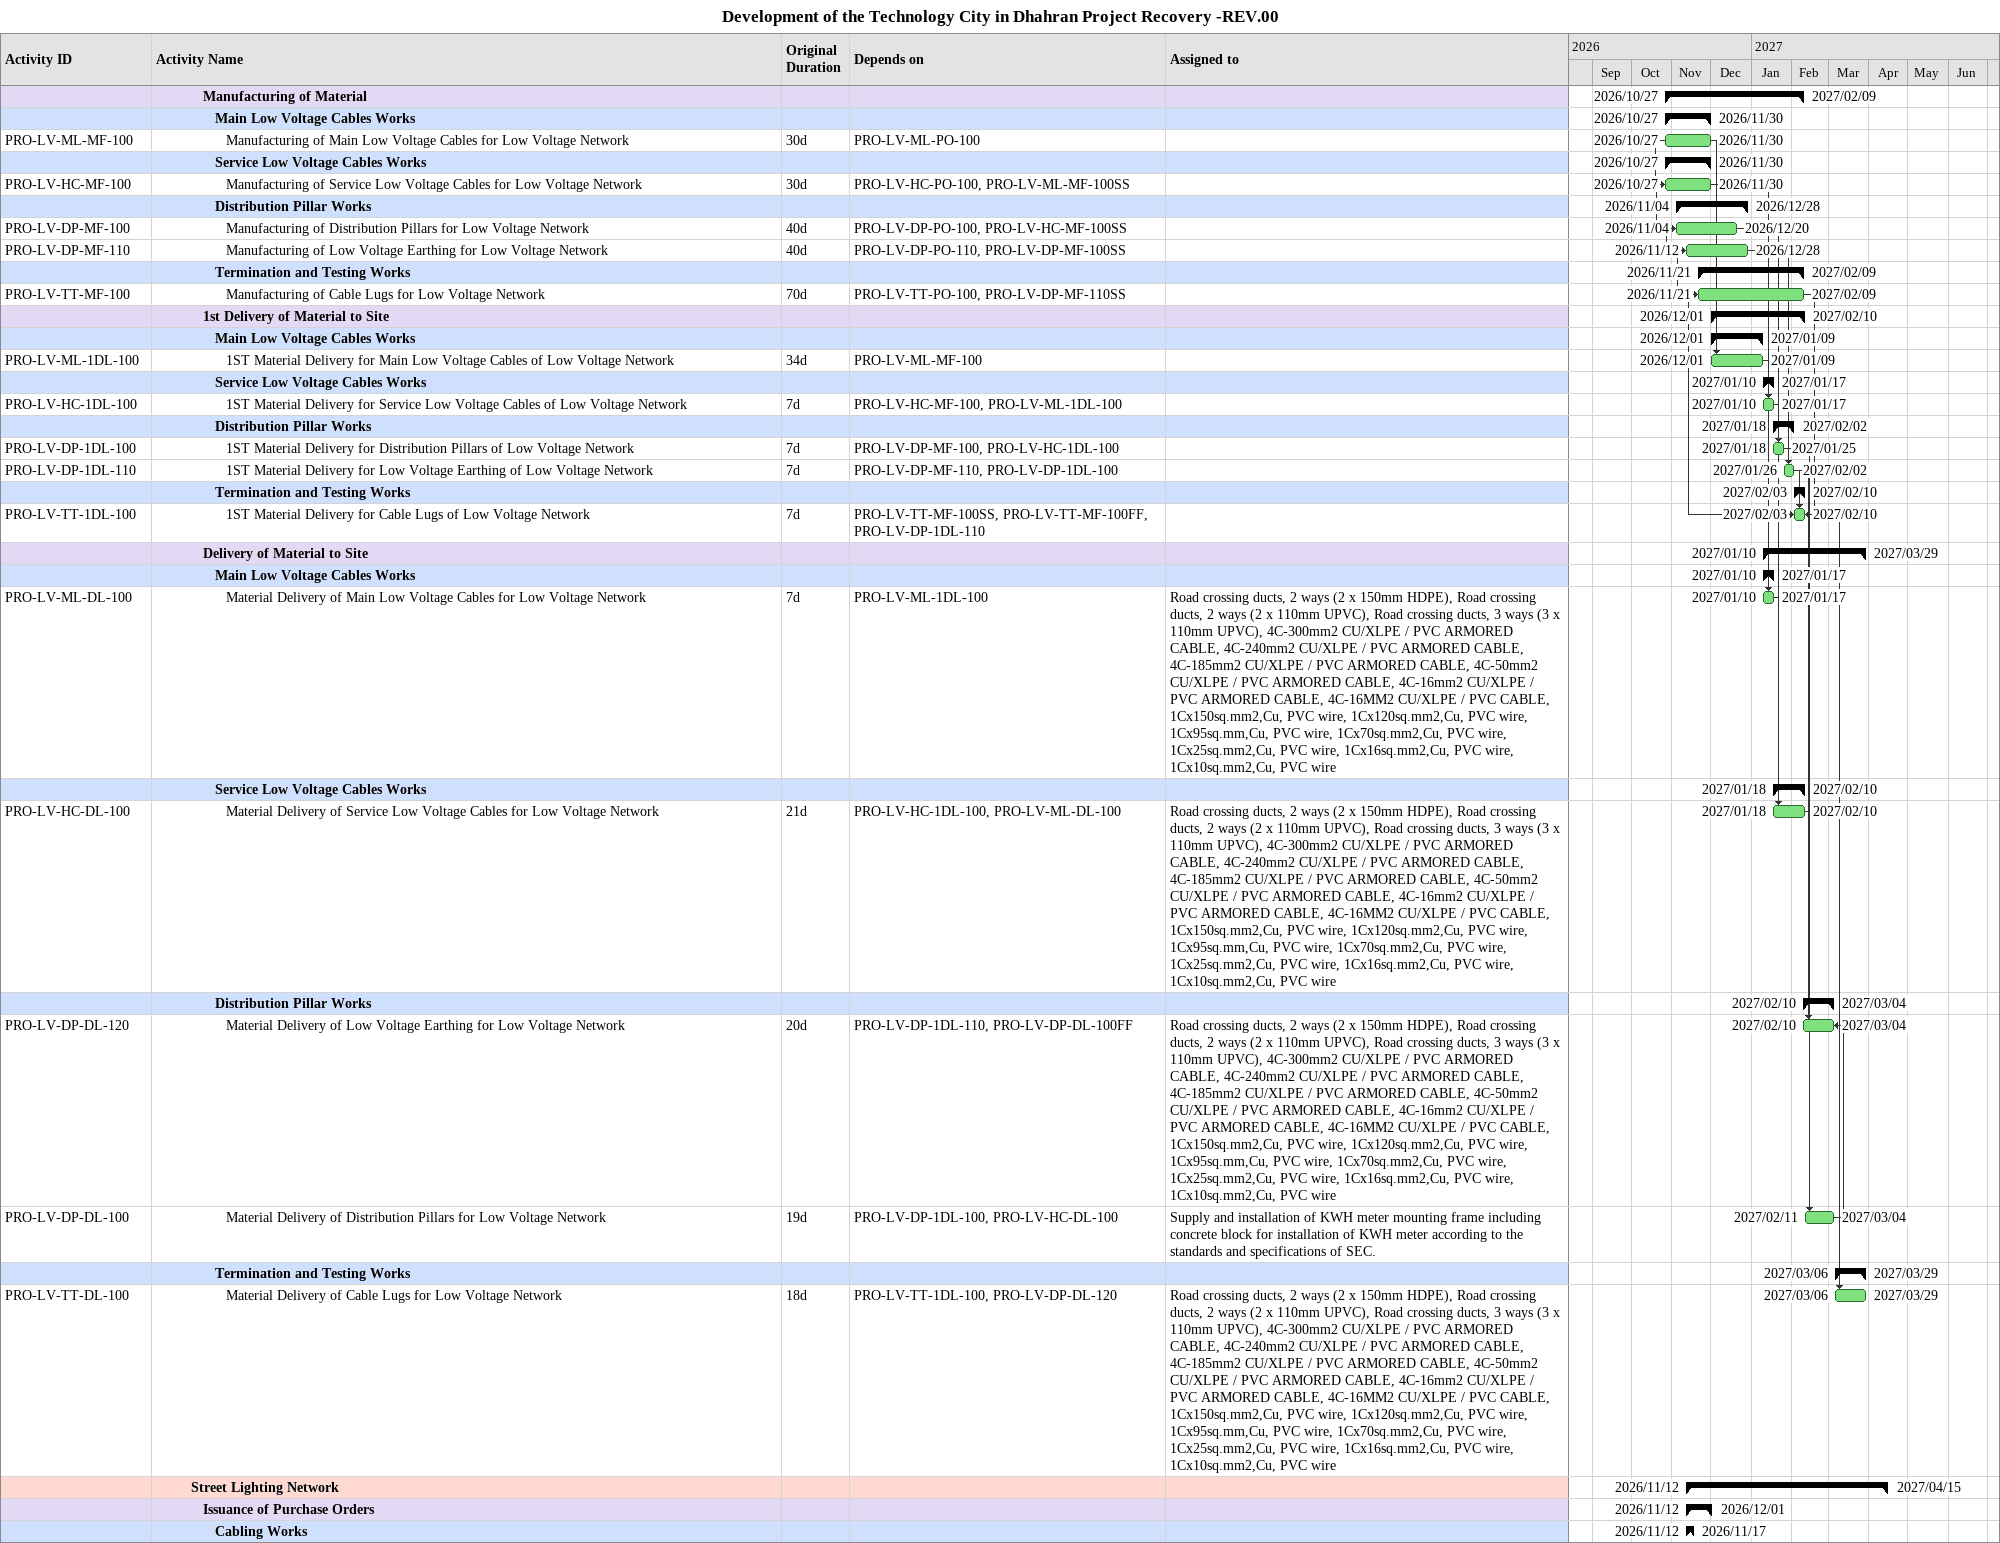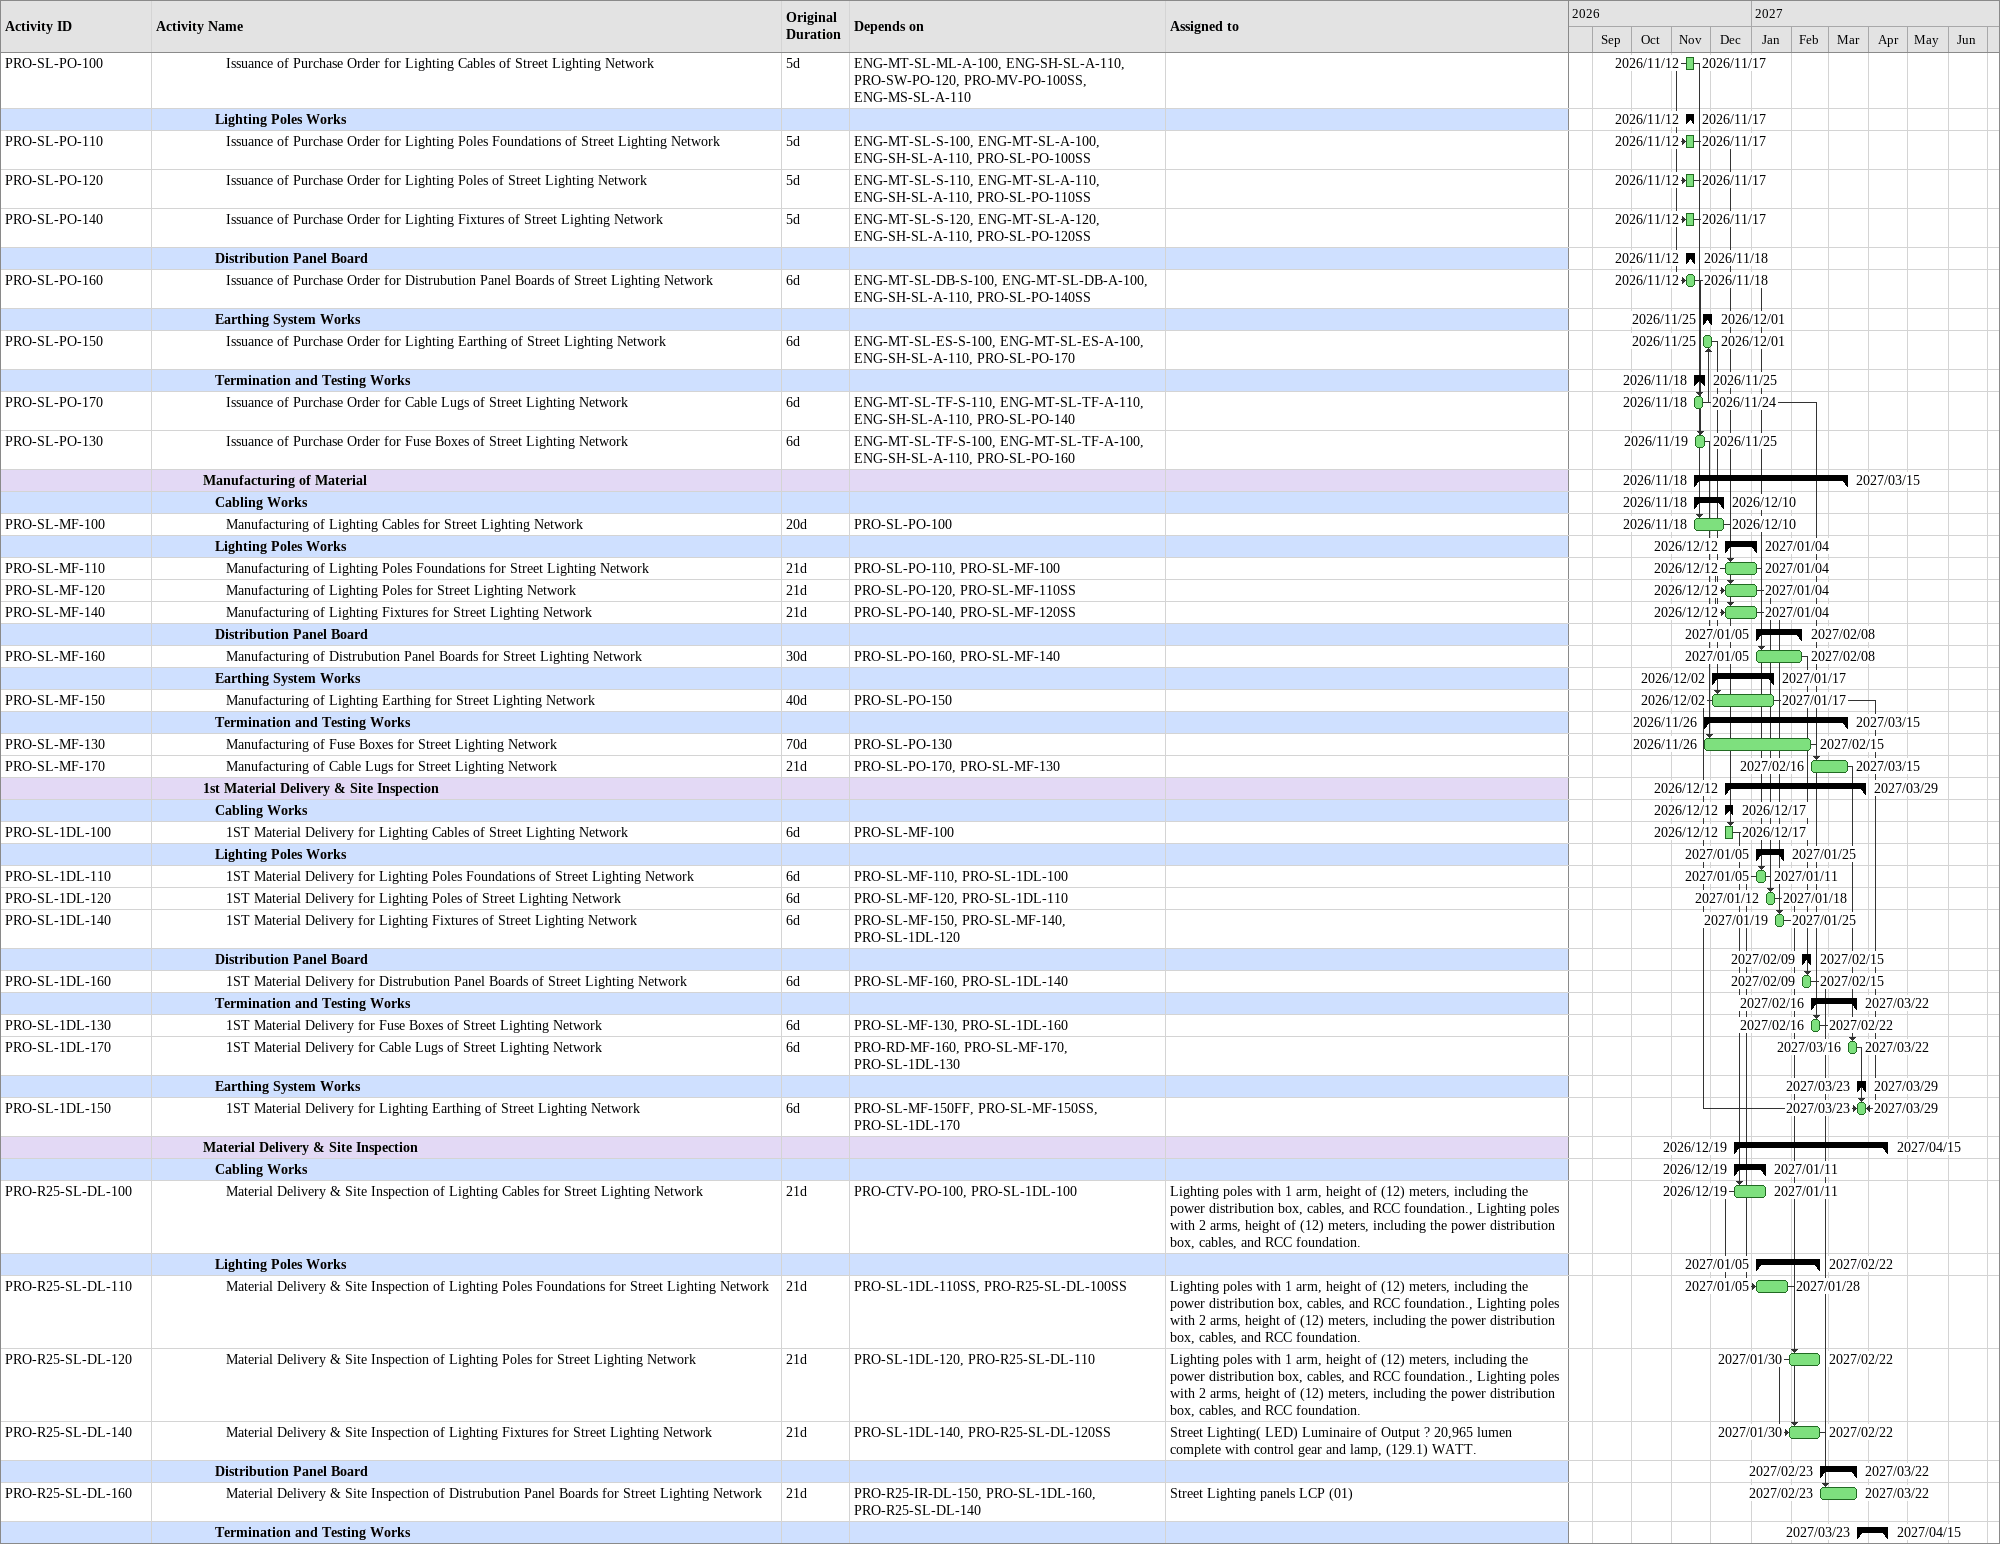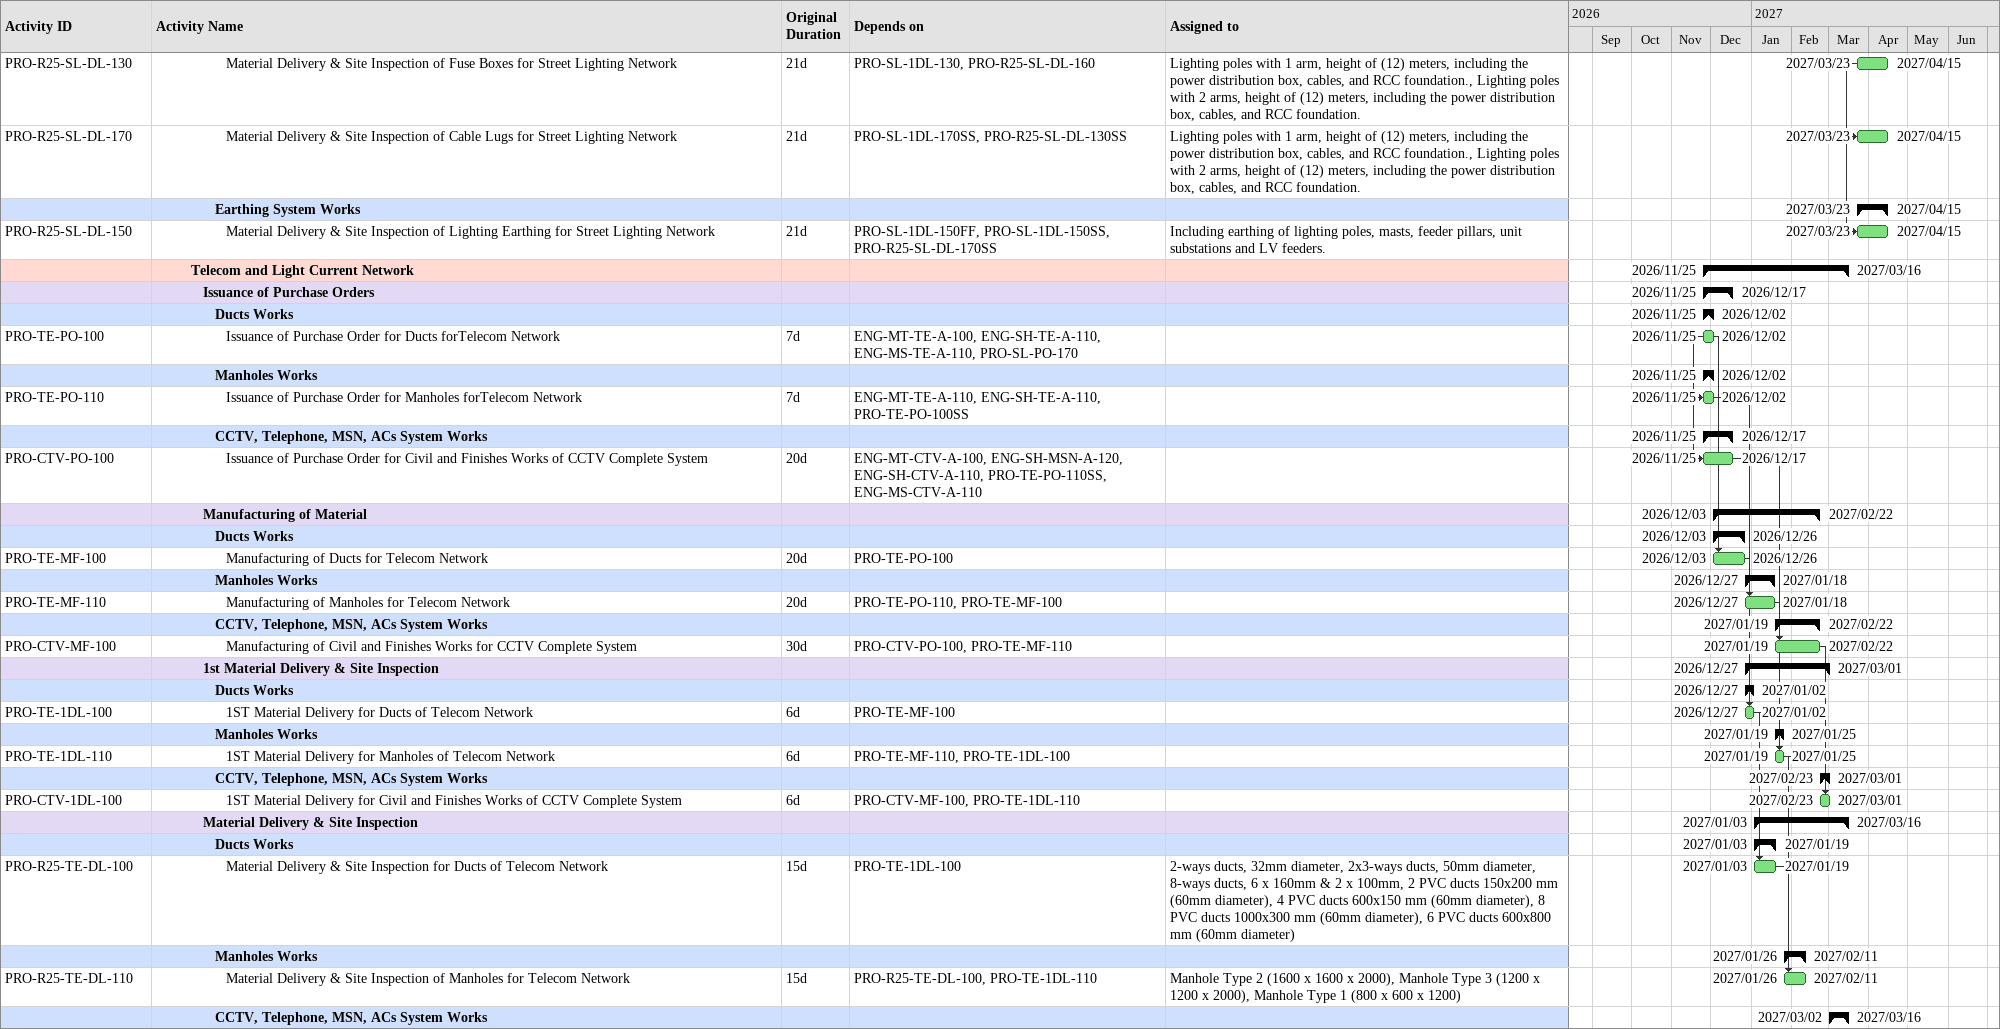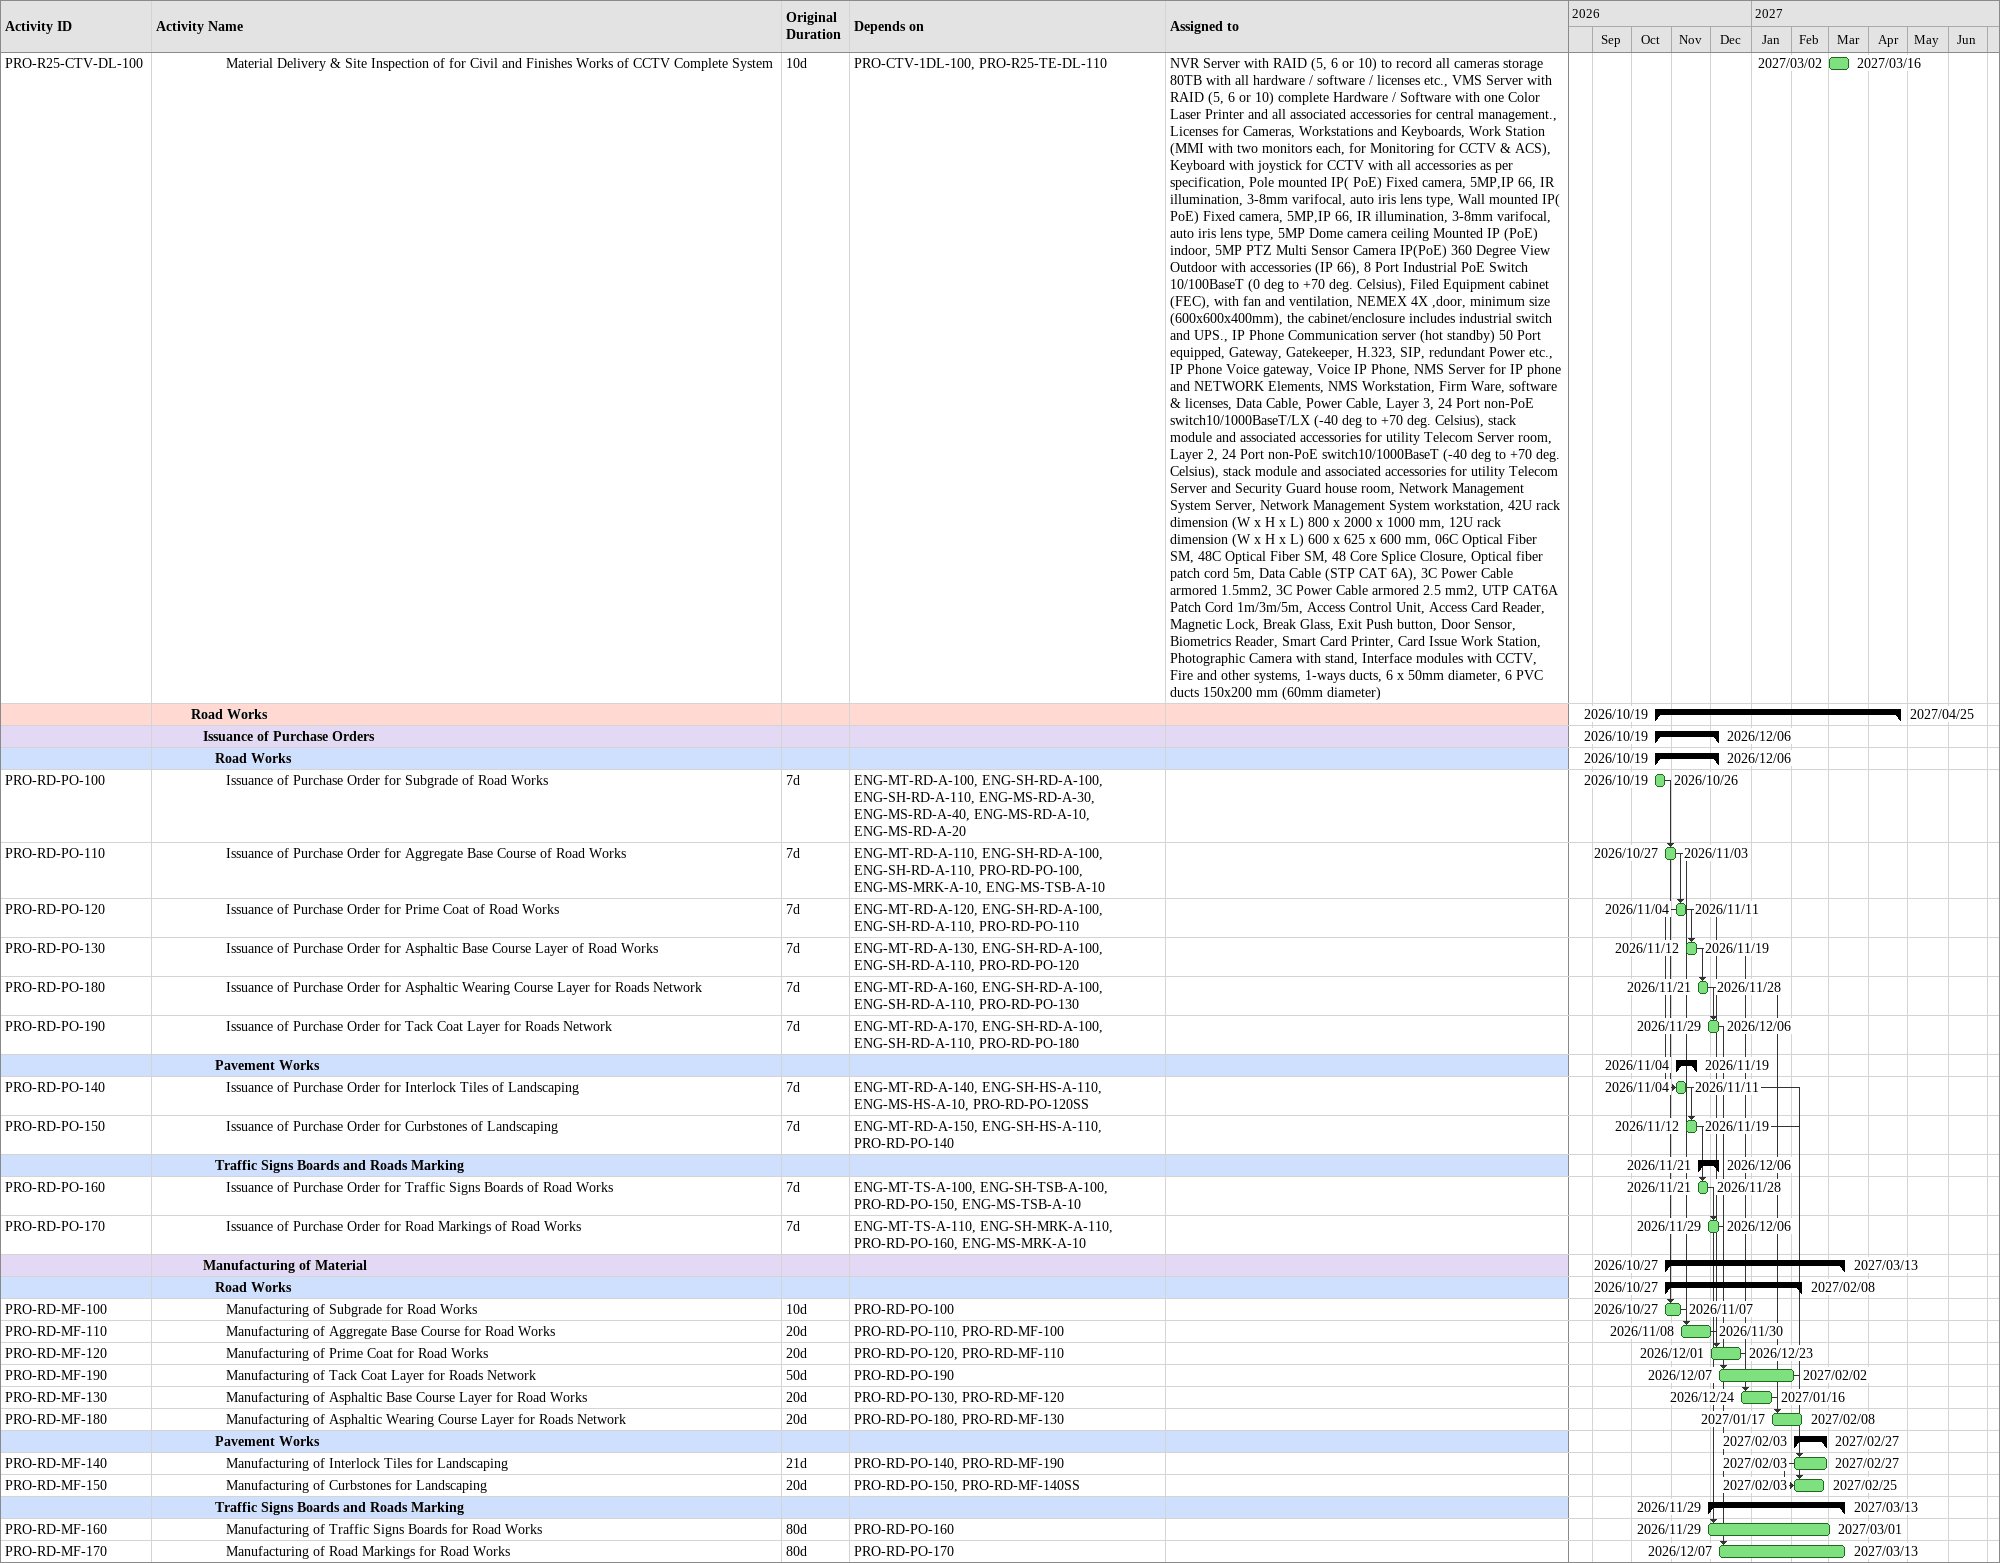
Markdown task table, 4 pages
Development of the Technology City in Dhahran Project Recovery -REV.00

| ID | Level | Task | Original duration | Start | Finish | Predecessors | Resources |
|---|---|---|---|---|---|---|---|
|  | 5 | **Manufacturing of Material** |  | 2026-10-27 | 2027-02-09 |  |  |
|  | 6 | **Main Low Voltage Cables Works** |  | 2026-10-27 | 2026-11-30 |  |  |
| PRO-LV-ML-MF-100 | 7 | Manufacturing of Main Low Voltage Cables for Low Voltage Network | 30d | 2026-10-27 | 2026-11-30 | PRO-LV-ML-PO-100 |  |
|  | 6 | **Service Low Voltage Cables Works** |  | 2026-10-27 | 2026-11-30 |  |  |
| PRO-LV-HC-MF-100 | 7 | Manufacturing of Service Low Voltage Cables for Low Voltage Network | 30d | 2026-10-27 | 2026-11-30 | PRO-LV-HC-PO-100, PRO-LV-ML-MF-100SS |  |
|  | 6 | **Distribution Pillar Works** |  | 2026-11-04 | 2026-12-28 |  |  |
| PRO-LV-DP-MF-100 | 7 | Manufacturing of Distribution Pillars for Low Voltage Network | 40d | 2026-11-04 | 2026-12-20 | PRO-LV-DP-PO-100, PRO-LV-HC-MF-100SS |  |
| PRO-LV-DP-MF-110 | 7 | Manufacturing of Low Voltage Earthing for Low Voltage Network | 40d | 2026-11-12 | 2026-12-28 | PRO-LV-DP-PO-110, PRO-LV-DP-MF-100SS |  |
|  | 6 | **Termination and Testing Works** |  | 2026-11-21 | 2027-02-09 |  |  |
| PRO-LV-TT-MF-100 | 7 | Manufacturing of Cable Lugs for Low Voltage Network | 70d | 2026-11-21 | 2027-02-09 | PRO-LV-TT-PO-100, PRO-LV-DP-MF-110SS |  |
|  | 5 | **1st Delivery of Material to Site** |  | 2026-12-01 | 2027-02-10 |  |  |
|  | 6 | **Main Low Voltage Cables Works** |  | 2026-12-01 | 2027-01-09 |  |  |
| PRO-LV-ML-1DL-100 | 7 | 1ST Material Delivery for Main Low Voltage Cables of Low Voltage Network | 34d | 2026-12-01 | 2027-01-09 | PRO-LV-ML-MF-100 |  |
|  | 6 | **Service Low Voltage Cables Works** |  | 2027-01-10 | 2027-01-17 |  |  |
| PRO-LV-HC-1DL-100 | 7 | 1ST Material Delivery for Service Low Voltage Cables of Low Voltage Network | 7d | 2027-01-10 | 2027-01-17 | PRO-LV-HC-MF-100, PRO-LV-ML-1DL-100 |  |
|  | 6 | **Distribution Pillar Works** |  | 2027-01-18 | 2027-02-02 |  |  |
| PRO-LV-DP-1DL-100 | 7 | 1ST Material Delivery for Distribution Pillars of Low Voltage Network | 7d | 2027-01-18 | 2027-01-25 | PRO-LV-DP-MF-100, PRO-LV-HC-1DL-100 |  |
| PRO-LV-DP-1DL-110 | 7 | 1ST Material Delivery for Low Voltage Earthing of Low Voltage Network | 7d | 2027-01-26 | 2027-02-02 | PRO-LV-DP-MF-110, PRO-LV-DP-1DL-100 |  |
|  | 6 | **Termination and Testing Works** |  | 2027-02-03 | 2027-02-10 |  |  |
| PRO-LV-TT-1DL-100 | 7 | 1ST Material Delivery for Cable Lugs of Low Voltage Network | 7d | 2027-02-03 | 2027-02-10 | PRO-LV-TT-MF-100SS, PRO-LV-TT-MF-100FF, PRO-LV-DP-1DL-110 |  |
|  | 5 | **Delivery of Material to Site** |  | 2027-01-10 | 2027-03-29 |  |  |
|  | 6 | **Main Low Voltage Cables Works** |  | 2027-01-10 | 2027-01-17 |  |  |
| PRO-LV-ML-DL-100 | 7 | Material Delivery of Main Low Voltage Cables for Low Voltage Network | 7d | 2027-01-10 | 2027-01-17 | PRO-LV-ML-1DL-100 | Road crossing ducts, 2 ways (2 x 150mm HDPE), Road crossing ducts, 2 ways (2 x 110mm UPVC), Road crossing ducts, 3 ways (3 x 110mm UPVC), 4C-300mm2 CU/XLPE / PVC ARMORED CABLE, 4C-240mm2 CU/XLPE / PVC ARMORED CABLE, 4C-185mm2 CU/XLPE / PVC ARMORED CABLE, 4C-50mm2 CU/XLPE / PVC ARMORED CABLE, 4C-16mm2 CU/XLPE / PVC ARMORED CABLE, 4C-16MM2 CU/XLPE / PVC CABLE, 1Cx150sq.mm2,Cu, PVC wire, 1Cx120sq.mm2,Cu, PVC wire, 1Cx95sq.mm,Cu, PVC wire, 1Cx70sq.mm2,Cu, PVC wire, 1Cx25sq.mm2,Cu, PVC wire, 1Cx16sq.mm2,Cu, PVC wire, 1Cx10sq.mm2,Cu, PVC wire |
|  | 6 | **Service Low Voltage Cables Works** |  | 2027-01-18 | 2027-02-10 |  |  |
| PRO-LV-HC-DL-100 | 7 | Material Delivery of Service Low Voltage Cables for Low Voltage Network | 21d | 2027-01-18 | 2027-02-10 | PRO-LV-HC-1DL-100, PRO-LV-ML-DL-100 | Road crossing ducts, 2 ways (2 x 150mm HDPE), Road crossing ducts, 2 ways (2 x 110mm UPVC), Road crossing ducts, 3 ways (3 x 110mm UPVC), 4C-300mm2 CU/XLPE / PVC ARMORED CABLE, 4C-240mm2 CU/XLPE / PVC ARMORED CABLE, 4C-185mm2 CU/XLPE / PVC ARMORED CABLE, 4C-50mm2 CU/XLPE / PVC ARMORED CABLE, 4C-16mm2 CU/XLPE / PVC ARMORED CABLE, 4C-16MM2 CU/XLPE / PVC CABLE, 1Cx150sq.mm2,Cu, PVC wire, 1Cx120sq.mm2,Cu, PVC wire, 1Cx95sq.mm,Cu, PVC wire, 1Cx70sq.mm2,Cu, PVC wire, 1Cx25sq.mm2,Cu, PVC wire, 1Cx16sq.mm2,Cu, PVC wire, 1Cx10sq.mm2,Cu, PVC wire |
|  | 6 | **Distribution Pillar Works** |  | 2027-02-10 | 2027-03-04 |  |  |
| PRO-LV-DP-DL-120 | 7 | Material Delivery of Low Voltage Earthing for Low Voltage Network | 20d | 2027-02-10 | 2027-03-04 | PRO-LV-DP-1DL-110, PRO-LV-DP-DL-100FF | Road crossing ducts, 2 ways (2 x 150mm HDPE), Road crossing ducts, 2 ways (2 x 110mm UPVC), Road crossing ducts, 3 ways (3 x 110mm UPVC), 4C-300mm2 CU/XLPE / PVC ARMORED CABLE, 4C-240mm2 CU/XLPE / PVC ARMORED CABLE, 4C-185mm2 CU/XLPE / PVC ARMORED CABLE, 4C-50mm2 CU/XLPE / PVC ARMORED CABLE, 4C-16mm2 CU/XLPE / PVC ARMORED CABLE, 4C-16MM2 CU/XLPE / PVC CABLE, 1Cx150sq.mm2,Cu, PVC wire, 1Cx120sq.mm2,Cu, PVC wire, 1Cx95sq.mm,Cu, PVC wire, 1Cx70sq.mm2,Cu, PVC wire, 1Cx25sq.mm2,Cu, PVC wire, 1Cx16sq.mm2,Cu, PVC wire, 1Cx10sq.mm2,Cu, PVC wire |
| PRO-LV-DP-DL-100 | 7 | Material Delivery of Distribution Pillars for Low Voltage Network | 19d | 2027-02-11 | 2027-03-04 | PRO-LV-DP-1DL-100, PRO-LV-HC-DL-100 | Supply and installation of KWH meter mounting frame including concrete block for installation of KWH meter according to the standards and specifications of SEC. |
|  | 6 | **Termination and Testing Works** |  | 2027-03-06 | 2027-03-29 |  |  |
| PRO-LV-TT-DL-100 | 7 | Material Delivery of Cable Lugs for Low Voltage Network | 18d | 2027-03-06 | 2027-03-29 | PRO-LV-TT-1DL-100, PRO-LV-DP-DL-120 | Road crossing ducts, 2 ways (2 x 150mm HDPE), Road crossing ducts, 2 ways (2 x 110mm UPVC), Road crossing ducts, 3 ways (3 x 110mm UPVC), 4C-300mm2 CU/XLPE / PVC ARMORED CABLE, 4C-240mm2 CU/XLPE / PVC ARMORED CABLE, 4C-185mm2 CU/XLPE / PVC ARMORED CABLE, 4C-50mm2 CU/XLPE / PVC ARMORED CABLE, 4C-16mm2 CU/XLPE / PVC ARMORED CABLE, 4C-16MM2 CU/XLPE / PVC CABLE, 1Cx150sq.mm2,Cu, PVC wire, 1Cx120sq.mm2,Cu, PVC wire, 1Cx95sq.mm,Cu, PVC wire, 1Cx70sq.mm2,Cu, PVC wire, 1Cx25sq.mm2,Cu, PVC wire, 1Cx16sq.mm2,Cu, PVC wire, 1Cx10sq.mm2,Cu, PVC wire |
|  | 4 | **Street Lighting Network** |  | 2026-11-12 | 2027-04-15 |  |  |
|  | 5 | **Issuance of Purchase Orders** |  | 2026-11-12 | 2026-12-01 |  |  |
|  | 6 | **Cabling Works** |  | 2026-11-12 | 2026-11-17 |  |  |
| PRO-SL-PO-100 | 7 | Issuance of Purchase Order for Lighting Cables of Street Lighting Network | 5d | 2026-11-12 | 2026-11-17 | ENG-MT-SL-ML-A-100, ENG-SH-SL-A-110, PRO-SW-PO-120, PRO-MV-PO-100SS, ENG-MS-SL-A-110 |  |
|  | 6 | **Lighting Poles Works** |  | 2026-11-12 | 2026-11-17 |  |  |
| PRO-SL-PO-110 | 7 | Issuance of Purchase Order for Lighting Poles Foundations of Street Lighting Network | 5d | 2026-11-12 | 2026-11-17 | ENG-MT-SL-S-100, ENG-MT-SL-A-100, ENG-SH-SL-A-110, PRO-SL-PO-100SS |  |
| PRO-SL-PO-120 | 7 | Issuance of Purchase Order for Lighting Poles of Street Lighting Network | 5d | 2026-11-12 | 2026-11-17 | ENG-MT-SL-S-110, ENG-MT-SL-A-110, ENG-SH-SL-A-110, PRO-SL-PO-110SS |  |
| PRO-SL-PO-140 | 7 | Issuance of Purchase Order for Lighting Fixtures of Street Lighting Network | 5d | 2026-11-12 | 2026-11-17 | ENG-MT-SL-S-120, ENG-MT-SL-A-120, ENG-SH-SL-A-110, PRO-SL-PO-120SS |  |
|  | 6 | **Distribution Panel Board** |  | 2026-11-12 | 2026-11-18 |  |  |
| PRO-SL-PO-160 | 7 | Issuance of Purchase Order for Distrubution Panel Boards of Street Lighting Network | 6d | 2026-11-12 | 2026-11-18 | ENG-MT-SL-DB-S-100, ENG-MT-SL-DB-A-100, ENG-SH-SL-A-110, PRO-SL-PO-140SS |  |
|  | 6 | **Earthing System Works** |  | 2026-11-25 | 2026-12-01 |  |  |
| PRO-SL-PO-150 | 7 | Issuance of Purchase Order for Lighting Earthing of Street Lighting Network | 6d | 2026-11-25 | 2026-12-01 | ENG-MT-SL-ES-S-100, ENG-MT-SL-ES-A-100, ENG-SH-SL-A-110, PRO-SL-PO-170 |  |
|  | 6 | **Termination and Testing Works** |  | 2026-11-18 | 2026-11-25 |  |  |
| PRO-SL-PO-170 | 7 | Issuance of Purchase Order for Cable Lugs of Street Lighting Network | 6d | 2026-11-18 | 2026-11-24 | ENG-MT-SL-TF-S-110, ENG-MT-SL-TF-A-110, ENG-SH-SL-A-110, PRO-SL-PO-140 |  |
| PRO-SL-PO-130 | 7 | Issuance of Purchase Order for Fuse Boxes of Street Lighting Network | 6d | 2026-11-19 | 2026-11-25 | ENG-MT-SL-TF-S-100, ENG-MT-SL-TF-A-100, ENG-SH-SL-A-110, PRO-SL-PO-160 |  |
|  | 5 | **Manufacturing of Material** |  | 2026-11-18 | 2027-03-15 |  |  |
|  | 6 | **Cabling Works** |  | 2026-11-18 | 2026-12-10 |  |  |
| PRO-SL-MF-100 | 7 | Manufacturing of Lighting Cables for Street Lighting Network | 20d | 2026-11-18 | 2026-12-10 | PRO-SL-PO-100 |  |
|  | 6 | **Lighting Poles Works** |  | 2026-12-12 | 2027-01-04 |  |  |
| PRO-SL-MF-110 | 7 | Manufacturing of Lighting Poles Foundations for Street Lighting Network | 21d | 2026-12-12 | 2027-01-04 | PRO-SL-PO-110, PRO-SL-MF-100 |  |
| PRO-SL-MF-120 | 7 | Manufacturing of Lighting Poles for Street Lighting Network | 21d | 2026-12-12 | 2027-01-04 | PRO-SL-PO-120, PRO-SL-MF-110SS |  |
| PRO-SL-MF-140 | 7 | Manufacturing of Lighting Fixtures for Street Lighting Network | 21d | 2026-12-12 | 2027-01-04 | PRO-SL-PO-140, PRO-SL-MF-120SS |  |
|  | 6 | **Distribution Panel Board** |  | 2027-01-05 | 2027-02-08 |  |  |
| PRO-SL-MF-160 | 7 | Manufacturing of Distrubution Panel Boards for Street Lighting Network | 30d | 2027-01-05 | 2027-02-08 | PRO-SL-PO-160, PRO-SL-MF-140 |  |
|  | 6 | **Earthing System Works** |  | 2026-12-02 | 2027-01-17 |  |  |
| PRO-SL-MF-150 | 7 | Manufacturing of Lighting Earthing for Street Lighting Network | 40d | 2026-12-02 | 2027-01-17 | PRO-SL-PO-150 |  |
|  | 6 | **Termination and Testing Works** |  | 2026-11-26 | 2027-03-15 |  |  |
| PRO-SL-MF-130 | 7 | Manufacturing of Fuse Boxes for Street Lighting Network | 70d | 2026-11-26 | 2027-02-15 | PRO-SL-PO-130 |  |
| PRO-SL-MF-170 | 7 | Manufacturing of Cable Lugs for Street Lighting Network | 21d | 2027-02-16 | 2027-03-15 | PRO-SL-PO-170, PRO-SL-MF-130 |  |
|  | 5 | **1st Material Delivery & Site Inspection** |  | 2026-12-12 | 2027-03-29 |  |  |
|  | 6 | **Cabling Works** |  | 2026-12-12 | 2026-12-17 |  |  |
| PRO-SL-1DL-100 | 7 | 1ST Material Delivery for Lighting Cables of Street Lighting Network | 6d | 2026-12-12 | 2026-12-17 | PRO-SL-MF-100 |  |
|  | 6 | **Lighting Poles Works** |  | 2027-01-05 | 2027-01-25 |  |  |
| PRO-SL-1DL-110 | 7 | 1ST Material Delivery for Lighting Poles Foundations of Street Lighting Network | 6d | 2027-01-05 | 2027-01-11 | PRO-SL-MF-110, PRO-SL-1DL-100 |  |
| PRO-SL-1DL-120 | 7 | 1ST Material Delivery for Lighting Poles of Street Lighting Network | 6d | 2027-01-12 | 2027-01-18 | PRO-SL-MF-120, PRO-SL-1DL-110 |  |
| PRO-SL-1DL-140 | 7 | 1ST Material Delivery for Lighting Fixtures of Street Lighting Network | 6d | 2027-01-19 | 2027-01-25 | PRO-SL-MF-150, PRO-SL-MF-140, PRO-SL-1DL-120 |  |
|  | 6 | **Distribution Panel Board** |  | 2027-02-09 | 2027-02-15 |  |  |
| PRO-SL-1DL-160 | 7 | 1ST Material Delivery for Distrubution Panel Boards of Street Lighting Network | 6d | 2027-02-09 | 2027-02-15 | PRO-SL-MF-160, PRO-SL-1DL-140 |  |
|  | 6 | **Termination and Testing Works** |  | 2027-02-16 | 2027-03-22 |  |  |
| PRO-SL-1DL-130 | 7 | 1ST Material Delivery for Fuse Boxes of Street Lighting Network | 6d | 2027-02-16 | 2027-02-22 | PRO-SL-MF-130, PRO-SL-1DL-160 |  |
| PRO-SL-1DL-170 | 7 | 1ST Material Delivery for Cable Lugs of Street Lighting Network | 6d | 2027-03-16 | 2027-03-22 | PRO-RD-MF-160, PRO-SL-MF-170, PRO-SL-1DL-130 |  |
|  | 6 | **Earthing System Works** |  | 2027-03-23 | 2027-03-29 |  |  |
| PRO-SL-1DL-150 | 7 | 1ST Material Delivery for Lighting Earthing of Street Lighting Network | 6d | 2027-03-23 | 2027-03-29 | PRO-SL-MF-150FF, PRO-SL-MF-150SS, PRO-SL-1DL-170 |  |
|  | 5 | **Material Delivery & Site Inspection** |  | 2026-12-19 | 2027-04-15 |  |  |
|  | 6 | **Cabling Works** |  | 2026-12-19 | 2027-01-11 |  |  |
| PRO-R25-SL-DL-100 | 7 | Material Delivery & Site Inspection of Lighting Cables for Street Lighting Network | 21d | 2026-12-19 | 2027-01-11 | PRO-CTV-PO-100, PRO-SL-1DL-100 | Lighting poles with 1 arm, height of (12) meters, including the power distribution box, cables, and RCC foundation., Lighting poles with 2 arms, height of (12) meters, including the power distribution box, cables, and RCC foundation. |
|  | 6 | **Lighting Poles Works** |  | 2027-01-05 | 2027-02-22 |  |  |
| PRO-R25-SL-DL-110 | 7 | Material Delivery & Site Inspection of Lighting Poles Foundations for Street Lighting Network | 21d | 2027-01-05 | 2027-01-28 | PRO-SL-1DL-110SS, PRO-R25-SL-DL-100SS | Lighting poles with 1 arm, height of (12) meters, including the power distribution box, cables, and RCC foundation., Lighting poles with 2 arms, height of (12) meters, including the power distribution box, cables, and RCC foundation. |
| PRO-R25-SL-DL-120 | 7 | Material Delivery & Site Inspection of Lighting Poles for Street Lighting Network | 21d | 2027-01-30 | 2027-02-22 | PRO-SL-1DL-120, PRO-R25-SL-DL-110 | Lighting poles with 1 arm, height of (12) meters, including the power distribution box, cables, and RCC foundation., Lighting poles with 2 arms, height of (12) meters, including the power distribution box, cables, and RCC foundation. |
| PRO-R25-SL-DL-140 | 7 | Material Delivery & Site Inspection of Lighting Fixtures for Street Lighting Network | 21d | 2027-01-30 | 2027-02-22 | PRO-SL-1DL-140, PRO-R25-SL-DL-120SS | Street Lighting( LED) Luminaire of Output ? 20,965 lumen complete with control gear and lamp, (129.1) WATT. |
|  | 6 | **Distribution Panel Board** |  | 2027-02-23 | 2027-03-22 |  |  |
| PRO-R25-SL-DL-160 | 7 | Material Delivery & Site Inspection of Distrubution Panel Boards for Street Lighting Network | 21d | 2027-02-23 | 2027-03-22 | PRO-R25-IR-DL-150, PRO-SL-1DL-160, PRO-R25-SL-DL-140 | Street Lighting panels LCP (01) |
|  | 6 | **Termination and Testing Works** |  | 2027-03-23 | 2027-04-15 |  |  |
| PRO-R25-SL-DL-130 | 7 | Material Delivery & Site Inspection of Fuse Boxes for Street Lighting Network | 21d | 2027-03-23 | 2027-04-15 | PRO-SL-1DL-130, PRO-R25-SL-DL-160 | Lighting poles with 1 arm, height of (12) meters, including the power distribution box, cables, and RCC foundation., Lighting poles with 2 arms, height of (12) meters, including the power distribution box, cables, and RCC foundation. |
| PRO-R25-SL-DL-170 | 7 | Material Delivery & Site Inspection of Cable Lugs for Street Lighting Network | 21d | 2027-03-23 | 2027-04-15 | PRO-SL-1DL-170SS, PRO-R25-SL-DL-130SS | Lighting poles with 1 arm, height of (12) meters, including the power distribution box, cables, and RCC foundation., Lighting poles with 2 arms, height of (12) meters, including the power distribution box, cables, and RCC foundation. |
|  | 6 | **Earthing System Works** |  | 2027-03-23 | 2027-04-15 |  |  |
| PRO-R25-SL-DL-150 | 7 | Material Delivery & Site Inspection of Lighting Earthing for Street Lighting Network | 21d | 2027-03-23 | 2027-04-15 | PRO-SL-1DL-150FF, PRO-SL-1DL-150SS, PRO-R25-SL-DL-170SS | Including earthing of lighting poles, masts, feeder pillars, unit substations and LV feeders. |
|  | 4 | **Telecom and Light Current Network** |  | 2026-11-25 | 2027-03-16 |  |  |
|  | 5 | **Issuance of Purchase Orders** |  | 2026-11-25 | 2026-12-17 |  |  |
|  | 6 | **Ducts Works** |  | 2026-11-25 | 2026-12-02 |  |  |
| PRO-TE-PO-100 | 7 | Issuance of Purchase Order for Ducts forTelecom Network | 7d | 2026-11-25 | 2026-12-02 | ENG-MT-TE-A-100, ENG-SH-TE-A-110, ENG-MS-TE-A-110, PRO-SL-PO-170 |  |
|  | 6 | **Manholes Works** |  | 2026-11-25 | 2026-12-02 |  |  |
| PRO-TE-PO-110 | 7 | Issuance of Purchase Order for Manholes forTelecom Network | 7d | 2026-11-25 | 2026-12-02 | ENG-MT-TE-A-110, ENG-SH-TE-A-110, PRO-TE-PO-100SS |  |
|  | 6 | **CCTV, Telephone, MSN, ACs System Works** |  | 2026-11-25 | 2026-12-17 |  |  |
| PRO-CTV-PO-100 | 7 | Issuance of Purchase Order for Civil and Finishes Works of CCTV Complete System | 20d | 2026-11-25 | 2026-12-17 | ENG-MT-CTV-A-100, ENG-SH-MSN-A-120, ENG-SH-CTV-A-110, PRO-TE-PO-110SS, ENG-MS-CTV-A-110 |  |
|  | 5 | **Manufacturing of Material** |  | 2026-12-03 | 2027-02-22 |  |  |
|  | 6 | **Ducts Works** |  | 2026-12-03 | 2026-12-26 |  |  |
| PRO-TE-MF-100 | 7 | Manufacturing of Ducts for Telecom Network | 20d | 2026-12-03 | 2026-12-26 | PRO-TE-PO-100 |  |
|  | 6 | **Manholes Works** |  | 2026-12-27 | 2027-01-18 |  |  |
| PRO-TE-MF-110 | 7 | Manufacturing of Manholes for Telecom Network | 20d | 2026-12-27 | 2027-01-18 | PRO-TE-PO-110, PRO-TE-MF-100 |  |
|  | 6 | **CCTV, Telephone, MSN, ACs System Works** |  | 2027-01-19 | 2027-02-22 |  |  |
| PRO-CTV-MF-100 | 7 | Manufacturing of Civil and Finishes Works for CCTV Complete System | 30d | 2027-01-19 | 2027-02-22 | PRO-CTV-PO-100, PRO-TE-MF-110 |  |
|  | 5 | **1st Material Delivery & Site Inspection** |  | 2026-12-27 | 2027-03-01 |  |  |
|  | 6 | **Ducts Works** |  | 2026-12-27 | 2027-01-02 |  |  |
| PRO-TE-1DL-100 | 7 | 1ST Material Delivery for Ducts of Telecom Network | 6d | 2026-12-27 | 2027-01-02 | PRO-TE-MF-100 |  |
|  | 6 | **Manholes Works** |  | 2027-01-19 | 2027-01-25 |  |  |
| PRO-TE-1DL-110 | 7 | 1ST Material Delivery for Manholes of Telecom Network | 6d | 2027-01-19 | 2027-01-25 | PRO-TE-MF-110, PRO-TE-1DL-100 |  |
|  | 6 | **CCTV, Telephone, MSN, ACs System Works** |  | 2027-02-23 | 2027-03-01 |  |  |
| PRO-CTV-1DL-100 | 7 | 1ST Material Delivery for Civil and Finishes Works of CCTV Complete System | 6d | 2027-02-23 | 2027-03-01 | PRO-CTV-MF-100, PRO-TE-1DL-110 |  |
|  | 5 | **Material Delivery & Site Inspection** |  | 2027-01-03 | 2027-03-16 |  |  |
|  | 6 | **Ducts Works** |  | 2027-01-03 | 2027-01-19 |  |  |
| PRO-R25-TE-DL-100 | 7 | Material Delivery & Site Inspection for Ducts of Telecom Network | 15d | 2027-01-03 | 2027-01-19 | PRO-TE-1DL-100 | 2-ways ducts, 32mm diameter, 2x3-ways ducts, 50mm diameter, 8-ways ducts, 6 x 160mm & 2 x 100mm, 2 PVC ducts 150x200 mm (60mm diameter), 4 PVC ducts 600x150 mm (60mm diameter), 8 PVC ducts 1000x300 mm (60mm diameter), 6 PVC ducts 600x800 mm (60mm diameter) |
|  | 6 | **Manholes Works** |  | 2027-01-26 | 2027-02-11 |  |  |
| PRO-R25-TE-DL-110 | 7 | Material Delivery & Site Inspection of Manholes for Telecom Network | 15d | 2027-01-26 | 2027-02-11 | PRO-R25-TE-DL-100, PRO-TE-1DL-110 | Manhole Type 2 (1600 x 1600 x 2000), Manhole Type 3 (1200 x 1200 x 2000), Manhole Type 1 (800 x 600 x 1200) |
|  | 6 | **CCTV, Telephone, MSN, ACs System Works** |  | 2027-03-02 | 2027-03-16 |  |  |
| PRO-R25-CTV-DL-100 | 7 | Material Delivery & Site Inspection of for Civil and Finishes Works of CCTV Complete System | 10d | 2027-03-02 | 2027-03-16 | PRO-CTV-1DL-100, PRO-R25-TE-DL-110 | NVR Server with RAID (5, 6 or 10) to record all cameras storage 80TB with all hardware / software / licenses etc., VMS Server with RAID (5, 6 or 10) complete Hardware / Software with one Color Laser Printer and all associated accessories for central management., Licenses for Cameras, Workstations and Keyboards, Work Station (MMI with two monitors each, for Monitoring for CCTV & ACS), Keyboard with joystick for CCTV with all accessories as per specification, Pole mounted IP( PoE) Fixed camera, 5MP,IP 66, IR illumination, 3-8mm varifocal, auto iris lens type, Wall mounted IP( PoE) Fixed camera, 5MP,IP 66, IR illumination, 3-8mm varifocal, auto iris lens type, 5MP Dome camera ceiling Mounted IP (PoE) indoor, 5MP PTZ Multi Sensor Camera IP(PoE) 360 Degree View Outdoor with accessories (IP 66), 8 Port Industrial PoE Switch 10/100BaseT (0 deg to +70 deg. Celsius), Filed Equipment cabinet (FEC), with fan and ventilation, NEMEX 4X ,door, minimum size (600x600x400mm), the cabinet/enclosure includes industrial switch and UPS., IP Phone Communication server (hot standby) 50 Port equipped, Gateway, Gatekeeper, H.323, SIP, redundant Power etc., IP Phone Voice gateway, Voice IP Phone, NMS Server for IP phone and NETWORK Elements, NMS Workstation, Firm Ware, software & licenses, Data Cable, Power Cable, Layer 3, 24 Port non-PoE switch10/1000BaseT/LX (-40 deg to +70 deg. Celsius), stack module and associated accessories for utility Telecom Server room, Layer 2, 24 Port non-PoE switch10/1000BaseT (-40 deg to +70 deg. Celsius), stack module and associated accessories for utility Telecom Server and Security Guard house room, Network Management System Server, Network Management System workstation, 42U rack dimension (W x H x L) 800 x 2000 x 1000 mm, 12U rack dimension (W x H x L) 600 x 625 x 600 mm, 06C Optical Fiber SM, 48C Optical Fiber SM, 48 Core Splice Closure, Optical fiber patch cord 5m, Data Cable (STP CAT 6A), 3C Power Cable armored 1.5mm2, 3C Power Cable armored 2.5 mm2, UTP CAT6A Patch Cord 1m/3m/5m, Access Control Unit, Access Card Reader, Magnetic Lock, Break Glass, Exit Push button, Door Sensor, Biometrics Reader, Smart Card Printer, Card Issue Work Station, Photographic Camera with stand, Interface modules with CCTV, Fire and other systems, 1-ways ducts, 6 x 50mm diameter, 6 PVC ducts 150x200 mm (60mm diameter) |
|  | 4 | **Road Works** |  | 2026-10-19 | 2027-04-25 |  |  |
|  | 5 | **Issuance of Purchase Orders** |  | 2026-10-19 | 2026-12-06 |  |  |
|  | 6 | **Road Works** |  | 2026-10-19 | 2026-12-06 |  |  |
| PRO-RD-PO-100 | 7 | Issuance of Purchase Order for Subgrade of Road Works | 7d | 2026-10-19 | 2026-10-26 | ENG-MT-RD-A-100, ENG-SH-RD-A-100, ENG-SH-RD-A-110, ENG-MS-RD-A-30, ENG-MS-RD-A-40, ENG-MS-RD-A-10, ENG-MS-RD-A-20 |  |
| PRO-RD-PO-110 | 7 | Issuance of Purchase Order for Aggregate Base Course of Road Works | 7d | 2026-10-27 | 2026-11-03 | ENG-MT-RD-A-110, ENG-SH-RD-A-100, ENG-SH-RD-A-110, PRO-RD-PO-100, ENG-MS-MRK-A-10, ENG-MS-TSB-A-10 |  |
| PRO-RD-PO-120 | 7 | Issuance of Purchase Order for Prime Coat of Road Works | 7d | 2026-11-04 | 2026-11-11 | ENG-MT-RD-A-120, ENG-SH-RD-A-100, ENG-SH-RD-A-110, PRO-RD-PO-110 |  |
| PRO-RD-PO-130 | 7 | Issuance of Purchase Order for Asphaltic Base Course Layer of Road Works | 7d | 2026-11-12 | 2026-11-19 | ENG-MT-RD-A-130, ENG-SH-RD-A-100, ENG-SH-RD-A-110, PRO-RD-PO-120 |  |
| PRO-RD-PO-180 | 7 | Issuance of Purchase Order for Asphaltic Wearing Course Layer for Roads Network | 7d | 2026-11-21 | 2026-11-28 | ENG-MT-RD-A-160, ENG-SH-RD-A-100, ENG-SH-RD-A-110, PRO-RD-PO-130 |  |
| PRO-RD-PO-190 | 7 | Issuance of Purchase Order for Tack Coat Layer for Roads Network | 7d | 2026-11-29 | 2026-12-06 | ENG-MT-RD-A-170, ENG-SH-RD-A-100, ENG-SH-RD-A-110, PRO-RD-PO-180 |  |
|  | 6 | **Pavement Works** |  | 2026-11-04 | 2026-11-19 |  |  |
| PRO-RD-PO-140 | 7 | Issuance of Purchase Order for Interlock Tiles of Landscaping | 7d | 2026-11-04 | 2026-11-11 | ENG-MT-RD-A-140, ENG-SH-HS-A-110, ENG-MS-HS-A-10, PRO-RD-PO-120SS |  |
| PRO-RD-PO-150 | 7 | Issuance of Purchase Order for Curbstones of Landscaping | 7d | 2026-11-12 | 2026-11-19 | ENG-MT-RD-A-150, ENG-SH-HS-A-110, PRO-RD-PO-140 |  |
|  | 6 | **Traffic Signs Boards and Roads Marking** |  | 2026-11-21 | 2026-12-06 |  |  |
| PRO-RD-PO-160 | 7 | Issuance of Purchase Order for Traffic Signs Boards of Road Works | 7d | 2026-11-21 | 2026-11-28 | ENG-MT-TS-A-100, ENG-SH-TSB-A-100, PRO-RD-PO-150, ENG-MS-TSB-A-10 |  |
| PRO-RD-PO-170 | 7 | Issuance of Purchase Order for Road Markings of Road Works | 7d | 2026-11-29 | 2026-12-06 | ENG-MT-TS-A-110, ENG-SH-MRK-A-110, PRO-RD-PO-160, ENG-MS-MRK-A-10 |  |
|  | 5 | **Manufacturing of Material** |  | 2026-10-27 | 2027-03-13 |  |  |
|  | 6 | **Road Works** |  | 2026-10-27 | 2027-02-08 |  |  |
| PRO-RD-MF-100 | 7 | Manufacturing of Subgrade for Road Works | 10d | 2026-10-27 | 2026-11-07 | PRO-RD-PO-100 |  |
| PRO-RD-MF-110 | 7 | Manufacturing of Aggregate Base Course for Road Works | 20d | 2026-11-08 | 2026-11-30 | PRO-RD-PO-110, PRO-RD-MF-100 |  |
| PRO-RD-MF-120 | 7 | Manufacturing of Prime Coat for Road Works | 20d | 2026-12-01 | 2026-12-23 | PRO-RD-PO-120, PRO-RD-MF-110 |  |
| PRO-RD-MF-190 | 7 | Manufacturing of Tack Coat Layer for Roads Network | 50d | 2026-12-07 | 2027-02-02 | PRO-RD-PO-190 |  |
| PRO-RD-MF-130 | 7 | Manufacturing of Asphaltic Base Course Layer for Road Works | 20d | 2026-12-24 | 2027-01-16 | PRO-RD-PO-130, PRO-RD-MF-120 |  |
| PRO-RD-MF-180 | 7 | Manufacturing of Asphaltic Wearing Course Layer for Roads Network | 20d | 2027-01-17 | 2027-02-08 | PRO-RD-PO-180, PRO-RD-MF-130 |  |
|  | 6 | **Pavement Works** |  | 2027-02-03 | 2027-02-27 |  |  |
| PRO-RD-MF-140 | 7 | Manufacturing of Interlock Tiles for Landscaping | 21d | 2027-02-03 | 2027-02-27 | PRO-RD-PO-140, PRO-RD-MF-190 |  |
| PRO-RD-MF-150 | 7 | Manufacturing of Curbstones for Landscaping | 20d | 2027-02-03 | 2027-02-25 | PRO-RD-PO-150, PRO-RD-MF-140SS |  |
|  | 6 | **Traffic Signs Boards and Roads Marking** |  | 2026-11-29 | 2027-03-13 |  |  |
| PRO-RD-MF-160 | 7 | Manufacturing of Traffic Signs Boards for Road Works | 80d | 2026-11-29 | 2027-03-01 | PRO-RD-PO-160 |  |
| PRO-RD-MF-170 | 7 | Manufacturing of Road Markings for Road Works | 80d | 2026-12-07 | 2027-03-13 | PRO-RD-PO-170 |  |
